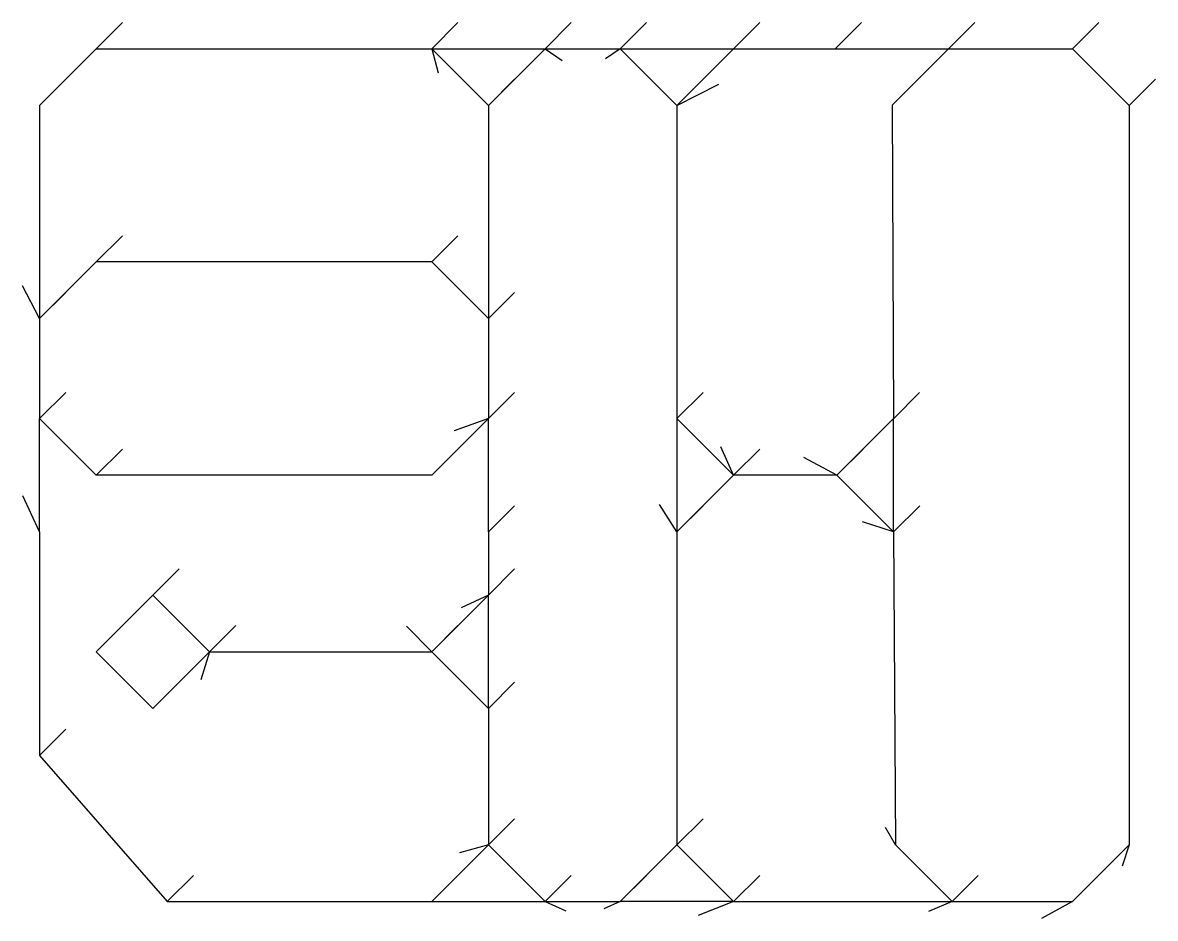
# Model space of a CAD drawing. Extents: x -5.12 to 4.08, y -5.64 to 1.63.
import ezdxf

# ---------------------------------------------------------------- set-up
doc = ezdxf.new("R2010")
doc.units = 0
doc.header["$LTSCALE"] = 1000

# ---------------------------------------------------------------- blocks, each defined once
blk = doc.blocks.new('path0')
at = {"color": 3}
blk.add_line((-4.9803, 0.9586), (-4.5203, 1.4186), dxfattribs=at)
at = {"color": 1}
blk.add_line((-4.9803, 0.9586), (-4.7682, 1.1707), dxfattribs=at)
blk = doc.blocks.new('path_1')
at = {"color": 3}
blk.add_line((-4.9803, 0.9586), (-4.9803, -0.773), dxfattribs=at)
at = {"color": 1}
blk.add_line((-4.9803, -0.773), (-5.1182, -0.5065), dxfattribs=at)
blk = doc.blocks.new('path10')
at = {"color": 3}
blk.add_line((0, 0), (0.46, 0.46), dxfattribs=at)
at = {"color": 1}
blk.add_line((0, 0), (0.2121, 0.2121), dxfattribs=at)
blk = doc.blocks.new('path2')
at = {"color": 1}
blk.add_line((-4.5203, 1.4186), (-4.3082, 1.6307), dxfattribs=at)
at = {"color": 3}
blk.add_line((-4.5203, 1.4186), (-1.7973, 1.4186), dxfattribs=at)
blk = doc.blocks.new('path3')
at = {"color": 1}
blk.add_line((-1.7973, 1.4186), (-1.5852, 1.6307), dxfattribs=at)
at = {"color": 3}
blk.add_line((-1.7973, 1.4186), (-0.8773, 1.4186), dxfattribs=at)
blk = doc.blocks.new('path4')
at = {"color": 3}
blk.add_line((-1.3373, 0.9586), (-1.7973, 1.4186), dxfattribs=at)
at = {"color": 1}
blk.add_line((-1.7973, 1.4186), (-1.746, 1.2222), dxfattribs=at)
blk = doc.blocks.new('path5')
at = {"color": 1}
blk.add_line((-1.3373, 0.9586), (-1.1252, 1.1707), dxfattribs=at)
at = {"color": 3}
blk.add_line((-1.3373, 0.9586), (-1.3373, -0.773), dxfattribs=at)
blk = doc.blocks.new('path6')
at = {"color": 1}
blk.add_line((-0.8773, 1.4186), (-0.6652, 1.6307), dxfattribs=at)
at = {"color": 3}
blk.add_line((-1.3373, 0.9586), (-0.8773, 1.4186), dxfattribs=at)
blk = doc.blocks.new('path7')
at = {"color": 1}
for p, q in [((-0.8773, 1.4186), (-0.7388, 1.3243)), ((-0.2668, 1.4186), (-0.3881, 1.3367))]:
    blk.add_line(p, q, dxfattribs=at)
at = {"color": 3}
blk.add_line((-0.8773, 1.4186), (-0.2668, 1.4186), dxfattribs=at)
blk = doc.blocks.new('path8')
at = {"color": 1}
blk.add_line((-1.3373, -0.773), (-1.1252, -0.5608), dxfattribs=at)
at = {"color": 3}
blk.add_line((-1.3373, -0.773), (-1.3373, -1.5845), dxfattribs=at)
blk = doc.blocks.new('path9')
at = {"color": 1}
blk.add_line((-1.7973, -0.313), (-1.5852, -0.1008), dxfattribs=at)
at = {"color": 3}
blk.add_line((-1.3373, -0.773), (-1.7973, -0.313), dxfattribs=at)
blk = doc.blocks.new('path11')
at = {"color": 1}
blk.add_line((-4.5203, -0.313), (-4.3082, -0.1008), dxfattribs=at)
at = {"color": 3}
blk.add_line((-1.7973, -0.313), (-4.5203, -0.313), dxfattribs=at)
blk = doc.blocks.new('path12')
at = {"color": 3}
blk.add_line((-4.9803, -0.773), (-4.9803, -1.5845), dxfattribs=at)
at = {"color": 1}
blk.add_line((-4.9803, -1.5845), (-4.7682, -1.3724), dxfattribs=at)
blk = doc.blocks.new('path13')
at = {"color": 3}
blk.add_line((-4.9803, -1.5845), (-4.5203, -2.0445), dxfattribs=at)
at = {"color": 1}
blk.add_line((-4.5203, -2.0445), (-4.3082, -1.8324), dxfattribs=at)
blk = doc.blocks.new('path15')
at = {"color": 3}
blk.add_line((-4.9803, -2.5045), (-4.9803, -1.5845), dxfattribs=at)
at = {"color": 1}
blk.add_line((-4.9803, -2.5045), (-5.1174, -2.2119), dxfattribs=at)
blk = doc.blocks.new('path16')
at = {"color": 3}
blk.add_line((-4.9803, -2.5045), (-4.9803, -4.3205), dxfattribs=at)
at = {"color": 1}
blk.add_line((-4.9803, -4.3205), (-4.7682, -4.1084), dxfattribs=at)
blk = doc.blocks.new('path17')
at = {"color": 3}
blk.add_line((-4.9803, -4.3205), (-3.9441, -5.5076), dxfattribs=at)
at = {"color": 1}
blk.add_line((-3.9441, -5.5076), (-3.7319, -5.2955), dxfattribs=at)
blk = doc.blocks.new('path18')
at = {"color": 1}
blk.add_line((-1.7973, -5.5076), (-1.5852, -5.2955), dxfattribs=at)
at = {"color": 3}
blk.add_line((-3.9441, -5.5076), (-1.7973, -5.5076), dxfattribs=at)
blk = doc.blocks.new('path20')
at = {"color": 3}
blk.add_line((-1.3373, -5.0476), (-1.7973, -5.5076), dxfattribs=at)
at = {"color": 1}
blk.add_line((-1.3373, -5.0476), (-1.5729, -5.1112), dxfattribs=at)
blk = doc.blocks.new('path21')
at = {"color": 1}
blk.add_line((-0.8773, -5.5076), (-0.6652, -5.2955), dxfattribs=at)
at = {"color": 3}
blk.add_line((-1.7973, -5.5076), (-0.8773, -5.5076), dxfattribs=at)
blk = doc.blocks.new('path22')
at = {"color": 1}
for p, q in [((-0.8773, -5.5076), (-0.7091, -5.5834)), ((-0.2668, -5.5076), (-0.4013, -5.5672))]:
    blk.add_line(p, q, dxfattribs=at)
at = {"color": 3}
blk.add_line((-0.8773, -5.5076), (-0.2668, -5.5076), dxfattribs=at)
blk = doc.blocks.new('path23')
at = {"color": 1}
blk.add_line((-1.3373, -5.0476), (-1.1252, -4.8355), dxfattribs=at)
at = {"color": 3}
blk.add_line((-1.3373, -5.0476), (-0.8773, -5.5076), dxfattribs=at)
blk = doc.blocks.new('path24')
at = {"color": 1}
blk.add_line((-1.3373, -3.9382), (-1.1252, -3.726), dxfattribs=at)
at = {"color": 3}
blk.add_line((-1.3373, -3.9382), (-1.3373, -5.0476), dxfattribs=at)
blk = doc.blocks.new('path25')
at = {"color": 1}
blk.add_line((-1.7973, -3.4782), (-1.5852, -3.266), dxfattribs=at)
at = {"color": 3}
blk.add_line((-1.3373, -3.9382), (-1.7973, -3.4782), dxfattribs=at)
blk = doc.blocks.new('path26')
at = {"color": 1}
blk.add_line((-1.3373, -3.0182), (-1.1252, -2.806), dxfattribs=at)
at = {"color": 3}
blk.add_line((-1.3373, -3.9382), (-1.3373, -3.0182), dxfattribs=at)
blk = doc.blocks.new('path27')
at = {"color": 3}
blk.add_line((-1.3373, -3.0182), (-1.7973, -3.4782), dxfattribs=at)
at = {"color": 1}
blk.add_line((-1.3373, -3.0182), (-1.5581, -3.1231), dxfattribs=at)
blk = doc.blocks.new('path28')
at = {"color": 1}
for p, q in [((-3.6003, -3.4782), (-3.3882, -3.266)), ((-1.7973, -3.4782), (-2.0034, -3.2721))]:
    blk.add_line(p, q, dxfattribs=at)
at = {"color": 3}
blk.add_line((-3.6003, -3.4782), (-1.7973, -3.4782), dxfattribs=at)
blk = doc.blocks.new('path29')
at = {"color": 1}
blk.add_line((-4.0603, -3.0182), (-3.8482, -2.806), dxfattribs=at)
at = {"color": 3}
blk.add_line((-4.0603, -3.0182), (-3.6003, -3.4782), dxfattribs=at)
blk = doc.blocks.new('path30')
at = {"color": 3}
blk.add_line((-4.0603, -3.0182), (-4.5203, -3.4782), dxfattribs=at)
at = {"color": 1}
blk.add_line((-4.5203, -3.4782), (-4.3082, -3.266), dxfattribs=at)
blk = doc.blocks.new('path31')
at = {"color": 3}
blk.add_line((-4.0603, -3.9382), (-4.5203, -3.4782), dxfattribs=at)
at = {"color": 1}
blk.add_line((-4.0603, -3.9382), (-3.8482, -3.726), dxfattribs=at)
blk = doc.blocks.new('path32')
at = {"color": 3}
blk.add_line((-4.0603, -3.9382), (-3.6003, -3.4782), dxfattribs=at)
at = {"color": 1}
blk.add_line((-3.6003, -3.4782), (-3.6707, -3.7065), dxfattribs=at)
blk = doc.blocks.new('path33')
at = {"color": 1}
blk.add_line((-1.3373, -2.5045), (-1.1252, -2.2924), dxfattribs=at)
at = {"color": 3}
blk.add_line((-1.3373, -2.5045), (-1.3373, -3.0182), dxfattribs=at)
blk = doc.blocks.new('path34')
at = {"color": 1}
blk.add_line((-1.3373, -1.5845), (-1.1252, -1.3724), dxfattribs=at)
at = {"color": 3}
blk.add_line((-1.3373, -2.5045), (-1.3373, -1.5845), dxfattribs=at)
blk = doc.blocks.new('path35')
at = {"color": 1}
blk.add_line((-1.7973, -2.0445), (-1.5852, -1.8324), dxfattribs=at)
at = {"color": 3}
blk.add_line((-1.7973, -2.0445), (-4.5203, -2.0445), dxfattribs=at)
blk = doc.blocks.new('path36')
at = {"color": 3}
blk.add_line((-1.3373, -1.5845), (-1.7973, -2.0445), dxfattribs=at)
at = {"color": 1}
blk.add_line((-1.3373, -1.5845), (-1.6154, -1.6847), dxfattribs=at)
blk = doc.blocks.new('path37')
at = {"color": 1}
blk.add_line((-0.2668, 1.4186), (-0.0546, 1.6307), dxfattribs=at)
at = {"color": 3}
blk.add_line((-0.2668, 1.4186), (0.6532, 1.4186), dxfattribs=at)
blk = doc.blocks.new('path38')
at = {"color": 3}
blk.add_line((0.1932, 0.9586), (-0.2668, 1.4186), dxfattribs=at)
at = {"color": 1}
blk.add_line((0.1932, 0.9586), (0.4054, 1.1707), dxfattribs=at)
blk = doc.blocks.new('path39')
at = {"color": 3}
blk.add_line((0.1932, 0.9586), (0.6532, 1.4186), dxfattribs=at)
at = {"color": 1}
blk.add_line((0.1932, 0.9586), (0.5329, 1.1309), dxfattribs=at)
blk = doc.blocks.new('path40')
at = {"color": 1}
blk.add_line((0.6532, 1.4186), (0.8654, 1.6307), dxfattribs=at)
at = {"color": 3}
blk.add_line((0.6532, 1.4186), (1.4781, 1.4186), dxfattribs=at)
blk = doc.blocks.new('path41')
at = {"color": 1}
blk.add_line((1.4781, 1.4186), (1.6902, 1.6307), dxfattribs=at)
at = {"color": 3}
blk.add_line((1.4781, 1.4186), (2.3981, 1.4186), dxfattribs=at)
blk = doc.blocks.new('path43')
at = {"color": 1}
blk.add_line((2.3981, 1.4186), (2.6102, 1.6307), dxfattribs=at)
at = {"color": 3}
blk.add_line((2.3981, 1.4186), (3.4046, 1.4186), dxfattribs=at)
blk = doc.blocks.new('path44')
at = {"color": 1}
blk.add_line((3.4046, 1.4186), (3.6168, 1.6307), dxfattribs=at)
at = {"color": 3}
blk.add_line((3.4046, 1.4186), (3.8646, 0.9586), dxfattribs=at)
blk = doc.blocks.new('path45')
at = {"color": 1}
blk.add_line((3.8646, 0.9586), (4.0768, 1.1707), dxfattribs=at)
at = {"color": 3}
blk.add_line((3.8646, 0.9586), (3.8646, -5.0476), dxfattribs=at)
blk = doc.blocks.new('path47')
at = {"color": 3}
blk.add_line((0.1932, -5.0476), (-0.2668, -5.5076), dxfattribs=at)
at = {"color": 1}
blk.add_line((-0.2668, -5.5076), (-0.0546, -5.2955), dxfattribs=at)
blk = doc.blocks.new('path48')
at = {"color": 3}
blk.add_line((0.1932, -5.0476), (0.6532, -5.5076), dxfattribs=at)
at = {"color": 1}
blk.add_line((0.6532, -5.5076), (0.8654, -5.2955), dxfattribs=at)
blk = doc.blocks.new('path49')
at = {"color": 3}
blk.add_line((0.6532, -5.5076), (-0.2668, -5.5076), dxfattribs=at)
at = {"color": 1}
blk.add_line((0.6532, -5.5076), (0.3651, -5.62), dxfattribs=at)
blk = doc.blocks.new('path50')
at = {"color": 1}
for p, q in [((0.6532, -2.0445), (0.8654, -1.8324)), ((1.4921, -2.0445), (1.2223, -1.9012))]:
    blk.add_line(p, q, dxfattribs=at)
at = {"color": 3}
blk.add_line((1.4921, -2.0445), (0.6532, -2.0445), dxfattribs=at)
blk = doc.blocks.new('path51')
at = {"color": 3}
blk.add_line((0.1932, 0.9586), (0.1932, -1.5845), dxfattribs=at)
at = {"color": 1}
blk.add_line((0.1932, -1.5845), (0.4054, -1.3724), dxfattribs=at)
blk = doc.blocks.new('path52')
at = {"color": 3}
blk.add_line((0.1932, -1.5845), (0.6532, -2.0445), dxfattribs=at)
at = {"color": 1}
blk.add_line((0.6532, -2.0445), (0.55, -1.8148), dxfattribs=at)
blk = doc.blocks.new('path53')
at = {"color": 3}
blk.add_line((0.1932, -2.5045), (0.6532, -2.0445), dxfattribs=at)
at = {"color": 1}
blk.add_line((0.1932, -2.5045), (0.4054, -2.2924), dxfattribs=at)
blk = doc.blocks.new('path54')
at = {"color": 3}
blk.add_line((0.1932, -1.5845), (0.1932, -2.5045), dxfattribs=at)
at = {"color": 1}
blk.add_line((0.1932, -2.5045), (0.0512, -2.283), dxfattribs=at)
blk = doc.blocks.new('path57')
at = {"color": 3}
blk.add_line((1.94, 0.9605), (1.9503, -1.5864), dxfattribs=at)
at = {"color": 1}
blk.add_line((1.9503, -1.5864), (2.1624, -1.3742), dxfattribs=at)
blk = doc.blocks.new('path60')
at = {"color": 3}
blk.add_line((1.9521, -1.5845), (1.4921, -2.0445), dxfattribs=at)
at = {"color": 1}
blk.add_line((1.4921, -2.0445), (1.7043, -1.8324), dxfattribs=at)
blk = doc.blocks.new('path61')
at = {"color": 3}
blk.add_line((1.9521, -2.5045), (1.4921, -2.0445), dxfattribs=at)
at = {"color": 1}
blk.add_line((1.9521, -2.5045), (1.7007, -2.4226), dxfattribs=at)
blk = doc.blocks.new('path62')
at = {"color": 3}
blk.add_line((1.9521, -2.5045), (1.9503, -1.5864), dxfattribs=at)
at = {"color": 1}
blk.add_line((1.9521, -2.5045), (2.1643, -2.2924), dxfattribs=at)
blk = doc.blocks.new('path64')
at = {"color": 3}
blk.add_line((1.9662, -5.0476), (2.4262, -5.5076), dxfattribs=at)
at = {"color": 1}
blk.add_line((2.4262, -5.5076), (2.6383, -5.2955), dxfattribs=at)
blk = doc.blocks.new('path65')
at = {"color": 3}
blk.add_line((2.4262, -5.5076), (3.4046, -5.5076), dxfattribs=at)
at = {"color": 1}
blk.add_line((3.4046, -5.5076), (3.1513, -5.6439), dxfattribs=at)
blk = doc.blocks.new('path66')
at = {"color": 3}
blk.add_line((1.94, 0.9605), (2.3981, 1.4186), dxfattribs=at)
at = {"color": 1}
blk.add_line((1.94, 0.9605), (2.1521, 1.1726), dxfattribs=at)
blk = doc.blocks.new('path67')
at = {"color": 3}
blk.add_line((3.4046, -5.5076), (3.8646, -5.0476), dxfattribs=at)
at = {"color": 1}
blk.add_line((3.8646, -5.0476), (3.8077, -5.22), dxfattribs=at)
blk = doc.blocks.new('path70')
at = {"color": 3}
blk.add_line((0.1932, -2.5045), (0.1932, -5.0476), dxfattribs=at)
at = {"color": 1}
blk.add_line((0.1932, -5.0476), (0.4054, -4.8355), dxfattribs=at)
blk = doc.blocks.new('path71')
at = {"color": 3}
blk.add_line((0.6532, -5.5076), (2.4262, -5.5076), dxfattribs=at)
at = {"color": 1}
blk.add_line((2.4262, -5.5076), (2.2352, -5.5888), dxfattribs=at)
blk = doc.blocks.new('path90')
at = {"color": 3}
blk.add_line((1.9521, -2.5045), (1.9662, -5.0476), dxfattribs=at)
at = {"color": 1}
blk.add_line((1.9662, -5.0476), (1.8862, -4.9056), dxfattribs=at)

msp = doc.modelspace()

# ---------------------------------------------------------------- linework, layer by layer
at = {"color": 1}
for p, q in [((3.8646, -5.0476), (3.8646, -5.0476)), ((2.4262, -5.5076), (2.4262, -5.5076))]:
    msp.add_line(p, q, dxfattribs=at)

# ---------------------------------------------------------------- block references
at = {"color": 3}
for name, p in [('path2', (0, 0)), ('path3', (0, 0)), ('path6', (0, 0)), ('path37', (0, 0)), ('path0', (0, 0)), ('path38', (0, 0)), ('path5', (0, 0)), ('path_1', (0, 0)), ('path10', (-4.9803, -0.773))]:
    msp.add_blockref(name, p, dxfattribs=at)
at = {"color": 1}
for name in ['path40', 'path41', 'path43', 'path44', 'path4', 'path7', 'path39', 'path66', 'path45', 'path51', 'path57', 'path11', 'path9', 'path8', 'path12', 'path34', 'path15', 'path13', 'path36', 'path54', 'path52', 'path60', 'path62', 'path35', 'path50', 'path53', 'path61', 'path33', 'path16', 'path70', 'path90', 'path29', 'path26', 'path30', 'path27', 'path28', 'path25', 'path31', 'path32', 'path24', 'path17', 'path23', 'path20', 'path47', 'path48', 'path64', 'path67', 'path18', 'path21', 'path22', 'path49', 'path71', 'path65']:
    msp.add_blockref(name, (0, 0), dxfattribs=at)

doc.saveas('drawing.dxf')
